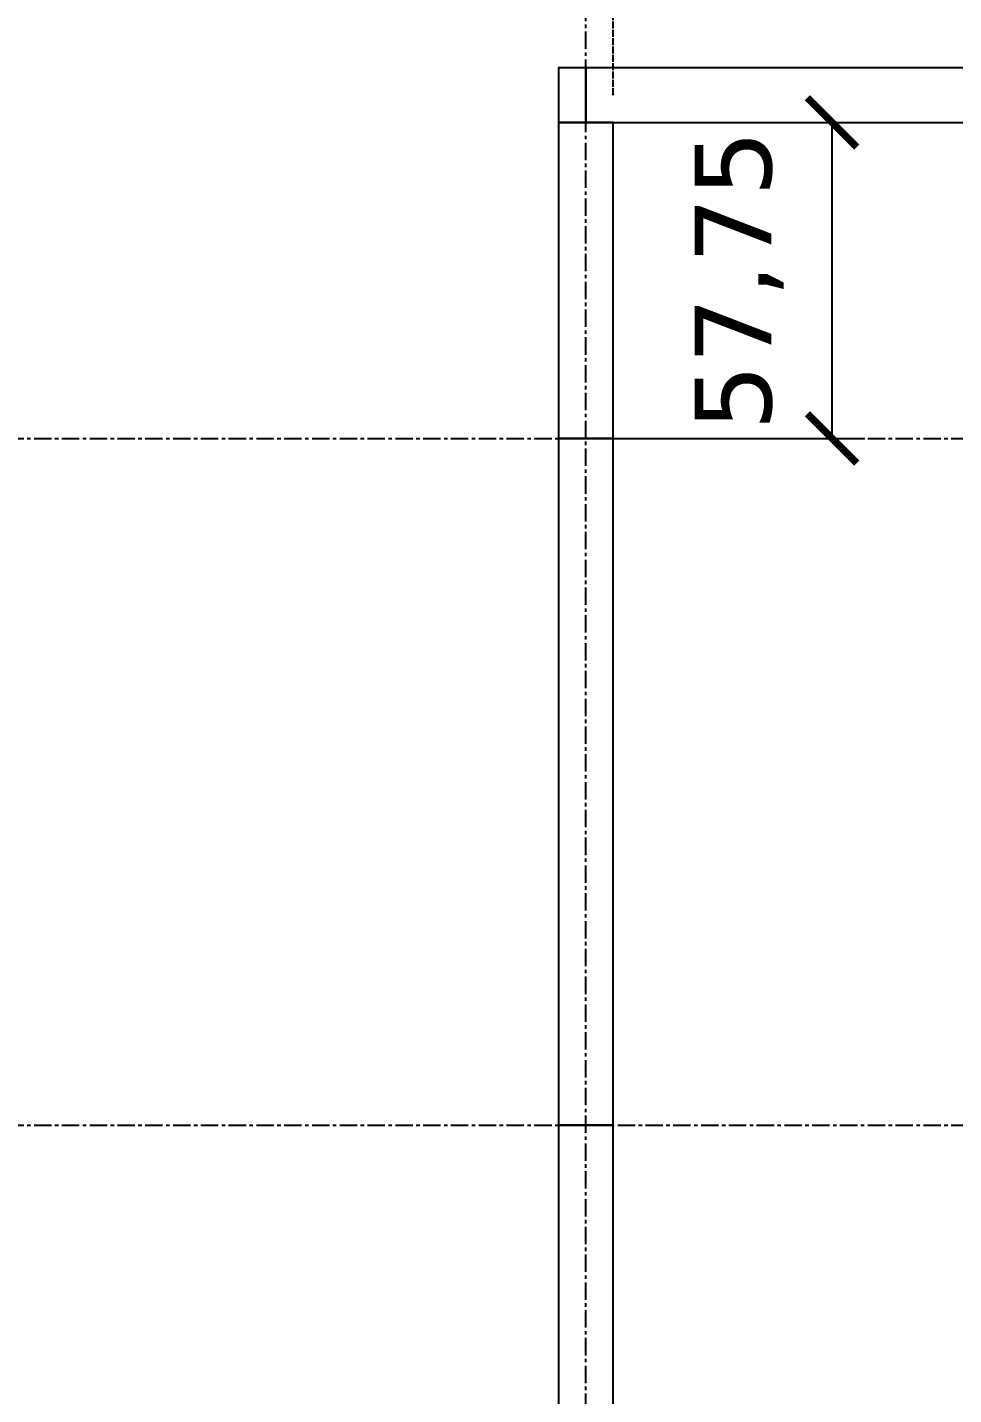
# Model space of a CAD drawing. Header units: centimetres. Extents: x -135 to 5324, y -1304 to 1609.
# Drawn here: x 415.9 to 585.2, y 460.7 to 710.6 of the extents above; entities that cross this region are included whole.
import ezdxf

# ---------------------------------------------------------------- set-up
doc = ezdxf.new("R2010")
doc.units = ezdxf.units.CM
doc.linetypes.add('CENTER', pattern=[5.08, 3.175, -0.635, 0.635, -0.635])
doc.linetypes.add('DASHED', pattern=[1.524, 1.27, -0.254])
for name, color, linetype in [('ACIK_SINIR', 8, 'DASHED'), ('AKS', 4, 'CENTER'), ('IC_DUVAR_100', 30, 'Continuous'), ('KOSE_PROFIL_100', 8, 'Continuous'), ('OZEL_PANEL_OLCU_CM', 3, 'Continuous')]:
    doc.layers.add(name, color=color, linetype=linetype)
doc.styles.add('PORTMAN', font='DejaVuSans.ttf')
doc.dimstyles.new('PORTMAN', dxfattribs={"dimtxt": 14, "dimasz": 9, "dimexe": 6, "dimexo": 5, "dimgap": 4, "dimtad": 1, "dimtxsty": 'PORTMAN', "dimblk": 'ARCHTICK', "dimcen": 2.5, "dimazin": 3, "dimtfac": 0.5, "dimtmove": 2, "dimatfit": 3})

# ---------------------------------------------------------------- blocks, each defined once
blk = doc.blocks.new('BOM_I14_1255p0_IC_DOLU')
blk.add_lwpolyline([(0, 0), (10, 0), (10, 125.5), (0, 125.5)], close=True)
blk = doc.blocks.new('BOM_I16_577p5_IC_DOLU')
blk.add_lwpolyline([(0, 0), (10, 0), (10, 57.75), (0, 57.75)], close=True)
blk = doc.blocks.new('BOM_B02_IC_KOSE_50x100')
blk.add_lwpolyline([(0, 0), (5, 0), (5, 10), (0, 10)], close=True)
blk = doc.blocks.new('_ARCHTICK')
at = {"color": 0, "linetype": 'BYBLOCK', "const_width": 0.15}
blk.add_lwpolyline([(-0.5, -0.5), (0.5, 0.5)], dxfattribs=at)

msp = doc.modelspace()

# ---------------------------------------------------------------- linework, layer by layer
at = {"layer": 'ACIK_SINIR'}
msp.add_line((523, 698.25), (523, 886.5), dxfattribs=at)
at = {"layer": 'AKS'}
for p, q in [((518, -35), (518, 1312)), ((-35, 635.5), (1196.5, 635.5)), ((-35, 510), (1196.5, 510))]:
    msp.add_line(p, q, dxfattribs=at)

# ---------------------------------------------------------------- block references
at = {"layer": 'IC_DUVAR_100', "rotation": 270}
msp.add_blockref('BOM_I14_1255p0_IC_DOLU', (518, 703.25), dxfattribs=at)
at = {"layer": 'IC_DUVAR_100'}
for name, p in [('BOM_I16_577p5_IC_DOLU', (513, 635.5)), ('BOM_I14_1255p0_IC_DOLU', (513, 510)), ('BOM_I14_1255p0_IC_DOLU', (513, 384.5))]:
    msp.add_blockref(name, p, dxfattribs=at)
at = {"layer": 'KOSE_PROFIL_100'}
msp.add_blockref('BOM_B02_IC_KOSE_50x100', (513, 693.25), dxfattribs=at)

# ---------------------------------------------------------------- dimensions: what is measured, and where the dimension line sits
at = {"layer": 'OZEL_PANEL_OLCU_CM'}
msp.add_linear_dim(base=(563, 635.5), p1=(513, 635.5), p2=(513, 693.25), angle=90, dimstyle='PORTMAN', override={"dimtxt": 14, "dimasz": 9, "dimexe": 6, "dimexo": 5, "dimdec": 2, "dimzin": 8, "dimdsep": 44}, dxfattribs=at).render()

doc.saveas('drawing.dxf')
